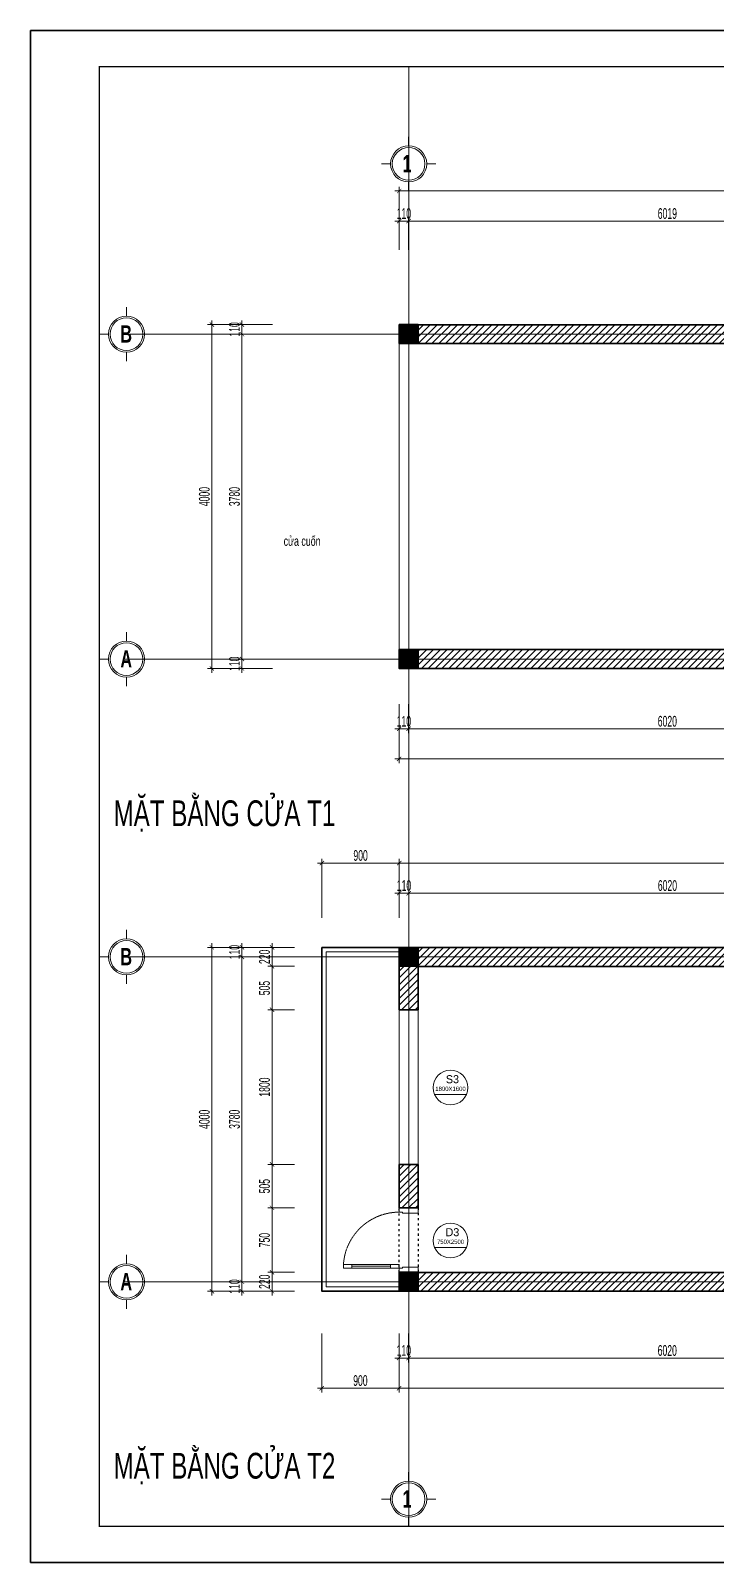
# Model space of a CAD drawing. Header units: millimetres. Extents: x 1336014 to 2939047, y -333549 to -60566.
# Drawn here: x 1371109 to 1379087, y -229935 to -212116 of the extents above; entities that cross this region are included whole.
import ezdxf
from ezdxf.enums import TextEntityAlignment as Align

# ---------------------------------------------------------------- set-up
doc = ezdxf.new("R2010")
doc.units = ezdxf.units.MM
doc.header["$MEASUREMENT"] = 0
for name, pattern in [('ACAD_ISO03W100', [30, 12, -18]), ('CENTER2', [1.125, 0.75, -0.125, 0.125, -0.125]), ('HIDDEN', [0.375, 0.25, -0.125])]:
    doc.linetypes.add(name, pattern=pattern)
for name, color, linetype, lineweight in [('01.Cut', 255, 'Continuous', 35), ('02.Thay', 145, 'Continuous', 15), ('05.Text', 253, 'Continuous', 18), ('06.betong', 2, 'Continuous', 35), ('08.Dim', 156, 'Continuous', 15), ('09.Hatch', 250, 'Continuous', 5), ('10.truc', 250, 'CENTER2', 20), ('11.Khung bo', 32, 'Continuous', 50), ('12.Khung', 36, 'Continuous', 25), ('14. Net cua', 34, 'Continuous', 20), ('CCA - DOOR', 154, 'Continuous', 20), ('CUA', 76, 'Continuous', 20)]:
    doc.layers.add(name, color=color, linetype=linetype, lineweight=lineweight)
doc.layers.add('Tpl_Bound', color=1, linetype='Continuous', plot=False)
doc.layers.add('truc1', color=250, linetype='ACAD_ISO03W100')
doc.styles.add('AVANTHB', font='')
doc.styles.add('TT5_Ghi chu 1', font='', dxfattribs={"width": 0.7, "height": 240})
doc.styles.add('TT5_Text Dim', font='hoatbif.shx', dxfattribs={"width": 0.6})
doc.styles.add('VnAvantH', font='')
doc.styles.get('AVANTHB').set_extended_font_data('.VnAvantH', bold=True)
doc.styles.get('TT5_Ghi chu 1').set_extended_font_data('.VnBlackH')
doc.styles.get('VnAvantH').set_extended_font_data('.VnAvantH')
doc.dimstyles.new('TT5_Dim 1-50', dxfattribs={"dimscale": 50, "dimtxt": 2.5, "dimasz": 1, "dimexe": 1, "dimexo": 0.5, "dimgap": 0.5, "dimtad": 1, "dimdec": 0, "dimzin": 0, "dimdsep": 46, "dimtxsty": 'TT5_Text Dim', "dimblk": 'ARCHTICK', "dimcen": 0, "dimdle": 1, "dimclrd": 256, "dimclre": 256, "dimclrt": 1, "dimadec": 0, "dimazin": 0, "dimtfac": 0.015, "dimtdec": 0, "dimtix": 1, "dimtmove": 2, "dimatfit": 3, "dimldrblk": 'DOT', "dimfxl": 1, "dimtolj": 1, "dimtzin": 0, "dimlwd": -1, "dimlwe": -1, "dimarcsym": 1})
pattern_1 = [(45, (835989.484, -202277.364), (-39.7747564, 39.7747564), [])]

# ---------------------------------------------------------------- blocks, each defined once
blk = doc.blocks.new('100')
at = {"layer": '11.Khung bo', "const_width": 26.7}
blk.add_lwpolyline([(1860913, -945240), (1860913, -916940), (1896063, -916940), (1896063, -945240)], close=True, dxfattribs=at)
blk.add_lwpolyline([(1860913, -945240), (1860913, -916940), (1896063, -916940), (1896063, -945240)], close=True, dxfattribs=at)
blk.add_lwpolyline([(1860913, -945240), (1860913, -916940), (1896063, -916940), (1896063, -945240)], close=True, dxfattribs=at)
at = {"layer": '12.Khung'}
blk.add_lwpolyline([(1901579, -945940), (1901579, -916240), (1859580, -916240), (1859580, -945940)], close=True, dxfattribs=at)
blk.add_lwpolyline([(1901579, -945940), (1901579, -916240), (1859580, -916240), (1859580, -945940)], close=True, dxfattribs=at)
blk.add_lwpolyline([(1901579, -945940), (1901579, -916240), (1859580, -916240), (1859580, -945940)], close=True, dxfattribs=at)
blk = doc.blocks.new('DFGFH')
h = blk.add_hatch(color=256)
h.dxf.hatch_style = 1
h.paths.add_polyline_path([(15438, 12137), (15658, 12137), (15658, 12357), (15438, 12357)])
blk.add_lwpolyline([(15438, 12137), (15658, 12137), (15658, 12357), (15438, 12357)], close=True)
blk = doc.blocks.new('DANHTRUC')
for p, q in [((980383, -947347), (980383, -947137)), ((979963, -947767), (979753, -947767)), ((980803, -947767), (981013, -947767)), ((980383, -948187), (980383, -948397))]:
    blk.add_line(p, q)
for radius in [420, 380]:
    blk.add_circle((980383, -947767), radius)
blk = doc.blocks.new('_ARCHTICK')
at = {"const_width": 0.15}
blk.add_lwpolyline([(-0.5, -0.5), (0.5, 0.5)], dxfattribs=at)
blk = doc.blocks.new('*D1755')
at = {"layer": '08.Dim', "transparency": 16777216}
for p, q in [((1375457, -214331), (1381576, -214331)), ((1375507, -214667), (1375507, -214281)), ((1381526, -214667), (1381526, -214281))]:
    blk.add_line(p, q, dxfattribs=at)
at = {"layer": 'Defpoints', "color": 0, "transparency": 16777216}
for p in [(1381526, -214331), (1375507, -214692), (1381526, -214692)]:
    blk.add_point(p, dxfattribs=at)
at = {"layer": '08.Dim', "transparency": 16777216, "xscale": 50, "yscale": 50, "zscale": 50, "rotation": 180}
blk.add_blockref('_ARCHTICK', (1375507, -214331), dxfattribs=at)
at = {"layer": '08.Dim', "transparency": 16777216, "xscale": 50, "yscale": 50, "zscale": 50}
blk.add_blockref('_ARCHTICK', (1381526, -214331), dxfattribs=at)
at = {"layer": '08.Dim', "color": 1, "transparency": 16777216, "insert": (1378517, -214244), "char_height": 125, "attachment_point": 5, "style": 'TT5_Text Dim'}
blk.add_mtext('\\A1;6019', dxfattribs=at)
blk = doc.blocks.new('_DOT')
blk.add_line((-0.5, 0), (-1, 0))
at = {"const_width": 0.5}
blk.add_lwpolyline([(-0.25, 0, 1), (0.25, 0, 1)], format="xyb", close=True, dxfattribs=at)
blk = doc.blocks.new('*D1759')
at = {"layer": '08.Dim', "transparency": 16777216}
for p, q in [((1375347, -213981), (1390447, -213981)), ((1375397, -214667), (1375397, -213931)), ((1390397, -214667), (1390397, -213931))]:
    blk.add_line(p, q, dxfattribs=at)
at = {"layer": 'Defpoints', "color": 0, "transparency": 16777216}
for p in [(1390397, -213981), (1375397, -214692), (1390397, -214692)]:
    blk.add_point(p, dxfattribs=at)
at = {"layer": '08.Dim', "transparency": 16777216, "xscale": 50, "yscale": 50, "zscale": 50, "rotation": 180}
blk.add_blockref('_ARCHTICK', (1375397, -213981), dxfattribs=at)
at = {"layer": '08.Dim', "transparency": 16777216, "xscale": 50, "yscale": 50, "zscale": 50}
blk.add_blockref('_ARCHTICK', (1390397, -213981), dxfattribs=at)
at = {"layer": '08.Dim', "color": 1, "transparency": 16777216, "insert": (1383397, -213894), "char_height": 125, "attachment_point": 5, "style": 'TT5_Text Dim'}
blk.add_mtext('\\A1;15000', dxfattribs=at)
blk = doc.blocks.new('*D1764')
at = {"layer": '08.Dim', "transparency": 16777216}
for p, q in [((1375506, -227271), (1375506, -227609)), ((1381526, -227271), (1381526, -227609)), ((1375456, -227559), (1381576, -227559))]:
    blk.add_line(p, q, dxfattribs=at)
at = {"layer": 'Defpoints', "color": 0, "transparency": 16777216}
for p in [(1375506, -227246), (1381526, -227246), (1381526, -227559)]:
    blk.add_point(p, dxfattribs=at)
at = {"layer": '08.Dim', "transparency": 16777216, "xscale": 50, "yscale": 50, "zscale": 50, "rotation": 180}
blk.add_blockref('_ARCHTICK', (1375506, -227559), dxfattribs=at)
at = {"layer": '08.Dim', "transparency": 16777216, "xscale": 50, "yscale": 50, "zscale": 50}
blk.add_blockref('_ARCHTICK', (1381526, -227559), dxfattribs=at)
at = {"layer": '08.Dim', "color": 1, "transparency": 16777216, "insert": (1378516, -227471), "char_height": 125, "attachment_point": 5, "style": 'TT5_Text Dim'}
blk.add_mtext('\\A1;6020', dxfattribs=at)
blk = doc.blocks.new('*D1768')
at = {"layer": '08.Dim', "transparency": 16777216}
for p, q in [((1375396, -227271), (1375396, -227959)), ((1390396, -227271), (1390396, -227959)), ((1375346, -227909), (1390446, -227909))]:
    blk.add_line(p, q, dxfattribs=at)
at = {"layer": 'Defpoints', "color": 0, "transparency": 16777216}
for p in [(1375396, -227246), (1390396, -227246), (1390396, -227909)]:
    blk.add_point(p, dxfattribs=at)
at = {"layer": '08.Dim', "transparency": 16777216, "xscale": 50, "yscale": 50, "zscale": 50, "rotation": 180}
blk.add_blockref('_ARCHTICK', (1375396, -227909), dxfattribs=at)
at = {"layer": '08.Dim', "transparency": 16777216, "xscale": 50, "yscale": 50, "zscale": 50}
blk.add_blockref('_ARCHTICK', (1390396, -227909), dxfattribs=at)
at = {"layer": '08.Dim', "color": 1, "transparency": 16777216, "insert": (1383396, -227821), "char_height": 125, "attachment_point": 5, "style": 'TT5_Text Dim'}
blk.add_mtext('\\A1;15000', dxfattribs=at)
blk = doc.blocks.new('*D1769')
at = {"layer": '08.Dim', "transparency": 16777216}
for p, q in [((1373922, -215536), (1373518, -215536)), ((1373568, -215536), (1373568, -215486)), ((1373568, -215536), (1373568, -215646)), ((1373922, -215646), (1373518, -215646)), ((1373568, -215646), (1373568, -215696))]:
    blk.add_line(p, q, dxfattribs=at)
at = {"layer": 'Defpoints', "color": 0, "transparency": 16777216}
for p in [(1373947, -215536), (1373568, -215646), (1373947, -215646)]:
    blk.add_point(p, dxfattribs=at)
at = {"layer": '08.Dim', "transparency": 16777216, "xscale": 50, "yscale": 50, "zscale": 50}
for p, rotation in [((1373568, -215536), 270), ((1373568, -215646), 90)]:
    blk.add_blockref('_ARCHTICK', p, dxfattribs=dict(at, rotation=rotation))
at = {"layer": '08.Dim', "color": 1, "transparency": 16777216, "insert": (1373481, -215591), "char_height": 125, "attachment_point": 5, "rotation": 90, "style": 'TT5_Text Dim'}
blk.add_mtext('\\A1;110', dxfattribs=at)
blk = doc.blocks.new('*D1770')
at = {"layer": '08.Dim', "transparency": 16777216}
for p, q in [((1373568, -215596), (1373568, -219476)), ((1373922, -215646), (1373518, -215646)), ((1373922, -219426), (1373518, -219426))]:
    blk.add_line(p, q, dxfattribs=at)
at = {"layer": 'Defpoints', "color": 0, "transparency": 16777216}
for p in [(1373947, -215646), (1373568, -219426), (1373947, -219426)]:
    blk.add_point(p, dxfattribs=at)
at = {"layer": '08.Dim', "transparency": 16777216, "xscale": 50, "yscale": 50, "zscale": 50}
for p, rotation in [((1373568, -215646), 90), ((1373568, -219426), 270)]:
    blk.add_blockref('_ARCHTICK', p, dxfattribs=dict(at, rotation=rotation))
at = {"layer": '08.Dim', "color": 1, "transparency": 16777216, "insert": (1373481, -217536), "char_height": 125, "attachment_point": 5, "rotation": 90, "style": 'TT5_Text Dim'}
blk.add_mtext('\\A1;3780', dxfattribs=at)
blk = doc.blocks.new('*D1771')
at = {"layer": '08.Dim', "transparency": 16777216}
for p, q in [((1373922, -219426), (1373518, -219426)), ((1373922, -219536), (1373518, -219536)), ((1373568, -219426), (1373568, -219376)), ((1373568, -219426), (1373568, -219536)), ((1373568, -219536), (1373568, -219586))]:
    blk.add_line(p, q, dxfattribs=at)
at = {"layer": 'Defpoints', "color": 0, "transparency": 16777216}
for p in [(1373568, -219536), (1373947, -219426), (1373947, -219536)]:
    blk.add_point(p, dxfattribs=at)
at = {"layer": '08.Dim', "transparency": 16777216, "xscale": 50, "yscale": 50, "zscale": 50}
for p, rotation in [((1373568, -219426), 270), ((1373568, -219536), 90)]:
    blk.add_blockref('_ARCHTICK', p, dxfattribs=dict(at, rotation=rotation))
at = {"layer": '08.Dim', "color": 1, "transparency": 16777216, "insert": (1373481, -219481), "char_height": 125, "attachment_point": 5, "rotation": 90, "style": 'TT5_Text Dim'}
blk.add_mtext('\\A1;110', dxfattribs=at)
blk = doc.blocks.new('*D1772')
at = {"layer": '08.Dim', "transparency": 16777216}
for p, q in [((1373922, -215536), (1373168, -215536)), ((1373218, -215486), (1373218, -219586)), ((1373922, -219536), (1373168, -219536))]:
    blk.add_line(p, q, dxfattribs=at)
at = {"layer": 'Defpoints', "color": 0, "transparency": 16777216}
for p in [(1373947, -215536), (1373218, -219536), (1373947, -219536)]:
    blk.add_point(p, dxfattribs=at)
at = {"layer": '08.Dim', "transparency": 16777216, "xscale": 50, "yscale": 50, "zscale": 50}
for p, rotation in [((1373218, -215536), 90), ((1373218, -219536), 270)]:
    blk.add_blockref('_ARCHTICK', p, dxfattribs=dict(at, rotation=rotation))
at = {"layer": '08.Dim', "color": 1, "transparency": 16777216, "insert": (1373131, -217536), "char_height": 125, "attachment_point": 5, "rotation": 90, "style": 'TT5_Text Dim'}
blk.add_mtext('\\A1;4000', dxfattribs=at)
blk = doc.blocks.new('*D1773')
at = {"layer": '08.Dim', "transparency": 16777216}
for p, q in [((1373568, -222781), (1373568, -222731)), ((1374180, -222781), (1373518, -222781)), ((1374180, -222891), (1373518, -222891)), ((1373568, -222781), (1373568, -222891)), ((1373568, -222891), (1373568, -222941))]:
    blk.add_line(p, q, dxfattribs=at)
at = {"layer": 'Defpoints', "color": 0, "transparency": 16777216}
for p in [(1373568, -222891), (1374205, -222781), (1374205, -222891)]:
    blk.add_point(p, dxfattribs=at)
at = {"layer": '08.Dim', "transparency": 16777216, "xscale": 50, "yscale": 50, "zscale": 50}
for p, rotation in [((1373568, -222781), 270), ((1373568, -222891), 90)]:
    blk.add_blockref('_ARCHTICK', p, dxfattribs=dict(at, rotation=rotation))
at = {"layer": '08.Dim', "color": 1, "transparency": 16777216, "insert": (1373481, -222836), "char_height": 125, "attachment_point": 5, "rotation": 90, "style": 'TT5_Text Dim'}
blk.add_mtext('\\A1;110', dxfattribs=at)
blk = doc.blocks.new('*D1774')
at = {"layer": '08.Dim', "transparency": 16777216}
for p, q in [((1374180, -222891), (1373518, -222891)), ((1373568, -222841), (1373568, -226721)), ((1374180, -226671), (1373518, -226671))]:
    blk.add_line(p, q, dxfattribs=at)
at = {"layer": 'Defpoints', "color": 0, "transparency": 16777216}
for p in [(1374205, -222891), (1373568, -226671), (1374205, -226671)]:
    blk.add_point(p, dxfattribs=at)
at = {"layer": '08.Dim', "transparency": 16777216, "xscale": 50, "yscale": 50, "zscale": 50}
for p, rotation in [((1373568, -222891), 90), ((1373568, -226671), 270)]:
    blk.add_blockref('_ARCHTICK', p, dxfattribs=dict(at, rotation=rotation))
at = {"layer": '08.Dim', "color": 1, "transparency": 16777216, "insert": (1373481, -224781), "char_height": 125, "attachment_point": 5, "rotation": 90, "style": 'TT5_Text Dim'}
blk.add_mtext('\\A1;3780', dxfattribs=at)
blk = doc.blocks.new('*D1851')
at = {"layer": '08.Dim', "transparency": 16777216}
for p, q in [((1373568, -226671), (1373568, -226621)), ((1374180, -226671), (1373518, -226671)), ((1374180, -226781), (1373518, -226781)), ((1373568, -226671), (1373568, -226781)), ((1373568, -226781), (1373568, -226831))]:
    blk.add_line(p, q, dxfattribs=at)
at = {"layer": 'Defpoints', "color": 0, "transparency": 16777216}
for p in [(1373568, -226781), (1374205, -226671), (1374205, -226781)]:
    blk.add_point(p, dxfattribs=at)
at = {"layer": '08.Dim', "transparency": 16777216, "xscale": 50, "yscale": 50, "zscale": 50}
for p, rotation in [((1373568, -226671), 270), ((1373568, -226781), 90)]:
    blk.add_blockref('_ARCHTICK', p, dxfattribs=dict(at, rotation=rotation))
at = {"layer": '08.Dim', "color": 1, "transparency": 16777216, "insert": (1373481, -226726), "char_height": 125, "attachment_point": 5, "rotation": 90, "style": 'TT5_Text Dim'}
blk.add_mtext('\\A1;110', dxfattribs=at)
blk = doc.blocks.new('*D1852')
at = {"layer": '08.Dim', "transparency": 16777216}
for p, q in [((1373218, -222731), (1373218, -226831)), ((1374180, -222781), (1373168, -222781)), ((1374180, -226781), (1373168, -226781))]:
    blk.add_line(p, q, dxfattribs=at)
at = {"layer": 'Defpoints', "color": 0, "transparency": 16777216}
for p in [(1374205, -222781), (1373218, -226781), (1374205, -226781)]:
    blk.add_point(p, dxfattribs=at)
at = {"layer": '08.Dim', "transparency": 16777216, "xscale": 50, "yscale": 50, "zscale": 50}
for p, rotation in [((1373218, -222781), 90), ((1373218, -226781), 270)]:
    blk.add_blockref('_ARCHTICK', p, dxfattribs=dict(at, rotation=rotation))
at = {"layer": '08.Dim', "color": 1, "transparency": 16777216, "insert": (1373131, -224781), "char_height": 125, "attachment_point": 5, "rotation": 90, "style": 'TT5_Text Dim'}
blk.add_mtext('\\A1;4000', dxfattribs=at)
blk = doc.blocks.new('*D1857')
at = {"layer": '08.Dim', "transparency": 16777216}
for p, q in [((1375397, -214331), (1375347, -214331)), ((1375397, -214667), (1375397, -214281)), ((1375397, -214331), (1375507, -214331)), ((1375507, -214667), (1375507, -214281)), ((1375507, -214331), (1375557, -214331))]:
    blk.add_line(p, q, dxfattribs=at)
at = {"layer": 'Defpoints', "color": 0, "transparency": 16777216}
for p in [(1375507, -214331), (1375397, -214692), (1375507, -214692)]:
    blk.add_point(p, dxfattribs=at)
at = {"layer": '08.Dim', "transparency": 16777216, "xscale": 50, "yscale": 50, "zscale": 50}
blk.add_blockref('_ARCHTICK', (1375397, -214331), dxfattribs=at)
at = {"layer": '08.Dim', "transparency": 16777216, "xscale": 50, "yscale": 50, "zscale": 50, "rotation": 180}
blk.add_blockref('_ARCHTICK', (1375507, -214331), dxfattribs=at)
at = {"layer": '08.Dim', "color": 1, "transparency": 16777216, "insert": (1375452, -214244), "char_height": 125, "attachment_point": 5, "style": 'TT5_Text Dim'}
blk.add_mtext('\\A1;110', dxfattribs=at)
blk = doc.blocks.new('*D1858')
at = {"layer": '08.Dim', "transparency": 16777216}
for p, q in [((1375507, -219951), (1375507, -220288)), ((1381527, -219951), (1381527, -220288)), ((1375457, -220238), (1381577, -220238))]:
    blk.add_line(p, q, dxfattribs=at)
at = {"layer": 'Defpoints', "color": 0, "transparency": 16777216}
for p in [(1375507, -219926), (1381527, -219926), (1381527, -220238)]:
    blk.add_point(p, dxfattribs=at)
at = {"layer": '08.Dim', "transparency": 16777216, "xscale": 50, "yscale": 50, "zscale": 50, "rotation": 180}
blk.add_blockref('_ARCHTICK', (1375507, -220238), dxfattribs=at)
at = {"layer": '08.Dim', "transparency": 16777216, "xscale": 50, "yscale": 50, "zscale": 50}
blk.add_blockref('_ARCHTICK', (1381527, -220238), dxfattribs=at)
at = {"layer": '08.Dim', "color": 1, "transparency": 16777216, "insert": (1378517, -220151), "char_height": 125, "attachment_point": 5, "style": 'TT5_Text Dim'}
blk.add_mtext('\\A1;6020', dxfattribs=at)
blk = doc.blocks.new('*D1861')
at = {"layer": '08.Dim', "transparency": 16777216}
for p, q in [((1375397, -219951), (1375397, -220288)), ((1375507, -219951), (1375507, -220288)), ((1375397, -220238), (1375347, -220238)), ((1375397, -220238), (1375507, -220238)), ((1375507, -220238), (1375557, -220238))]:
    blk.add_line(p, q, dxfattribs=at)
at = {"layer": 'Defpoints', "color": 0, "transparency": 16777216}
for p in [(1375397, -219926), (1375507, -219926), (1375507, -220238)]:
    blk.add_point(p, dxfattribs=at)
at = {"layer": '08.Dim', "transparency": 16777216, "xscale": 50, "yscale": 50, "zscale": 50}
blk.add_blockref('_ARCHTICK', (1375397, -220238), dxfattribs=at)
at = {"layer": '08.Dim', "transparency": 16777216, "xscale": 50, "yscale": 50, "zscale": 50, "rotation": 180}
blk.add_blockref('_ARCHTICK', (1375507, -220238), dxfattribs=at)
at = {"layer": '08.Dim', "color": 1, "transparency": 16777216, "insert": (1375452, -220151), "char_height": 125, "attachment_point": 5, "style": 'TT5_Text Dim'}
blk.add_mtext('\\A1;110', dxfattribs=at)
blk = doc.blocks.new('*D1863')
at = {"layer": '08.Dim', "transparency": 16777216}
for p, q in [((1375397, -219951), (1375397, -220638)), ((1390397, -219951), (1390397, -220638)), ((1375347, -220588), (1390447, -220588))]:
    blk.add_line(p, q, dxfattribs=at)
at = {"layer": 'Defpoints', "color": 0, "transparency": 16777216}
for p in [(1375397, -219926), (1390397, -219926), (1390397, -220588)]:
    blk.add_point(p, dxfattribs=at)
at = {"layer": '08.Dim', "transparency": 16777216, "xscale": 50, "yscale": 50, "zscale": 50, "rotation": 180}
blk.add_blockref('_ARCHTICK', (1375397, -220588), dxfattribs=at)
at = {"layer": '08.Dim', "transparency": 16777216, "xscale": 50, "yscale": 50, "zscale": 50}
blk.add_blockref('_ARCHTICK', (1390397, -220588), dxfattribs=at)
at = {"layer": '08.Dim', "color": 1, "transparency": 16777216, "insert": (1383597, -220501), "char_height": 125, "attachment_point": 5, "style": 'TT5_Text Dim'}
blk.add_mtext('\\A1;15000', dxfattribs=at)
blk = doc.blocks.new('*D1864')
at = {"layer": '08.Dim', "transparency": 16777216}
for p, q in [((1375458, -222150), (1381578, -222150)), ((1375508, -222437), (1375508, -222100)), ((1381528, -222437), (1381528, -222100))]:
    blk.add_line(p, q, dxfattribs=at)
at = {"layer": 'Defpoints', "color": 0, "transparency": 16777216}
for p in [(1381528, -222150), (1375508, -222462), (1381528, -222462)]:
    blk.add_point(p, dxfattribs=at)
at = {"layer": '08.Dim', "transparency": 16777216, "xscale": 50, "yscale": 50, "zscale": 50, "rotation": 180}
blk.add_blockref('_ARCHTICK', (1375508, -222150), dxfattribs=at)
at = {"layer": '08.Dim', "transparency": 16777216, "xscale": 50, "yscale": 50, "zscale": 50}
blk.add_blockref('_ARCHTICK', (1381528, -222150), dxfattribs=at)
at = {"layer": '08.Dim', "color": 1, "transparency": 16777216, "insert": (1378518, -222062), "char_height": 125, "attachment_point": 5, "style": 'TT5_Text Dim'}
blk.add_mtext('\\A1;6020', dxfattribs=at)
blk = doc.blocks.new('*D1867')
at = {"layer": '08.Dim', "transparency": 16777216}
for p, q in [((1375398, -222150), (1375348, -222150)), ((1375398, -222437), (1375398, -222100)), ((1375398, -222150), (1375508, -222150)), ((1375508, -222437), (1375508, -222100)), ((1375508, -222150), (1375558, -222150))]:
    blk.add_line(p, q, dxfattribs=at)
at = {"layer": 'Defpoints', "color": 0, "transparency": 16777216}
for p in [(1375508, -222150), (1375398, -222462), (1375508, -222462)]:
    blk.add_point(p, dxfattribs=at)
at = {"layer": '08.Dim', "transparency": 16777216, "xscale": 50, "yscale": 50, "zscale": 50}
blk.add_blockref('_ARCHTICK', (1375398, -222150), dxfattribs=at)
at = {"layer": '08.Dim', "transparency": 16777216, "xscale": 50, "yscale": 50, "zscale": 50, "rotation": 180}
blk.add_blockref('_ARCHTICK', (1375508, -222150), dxfattribs=at)
at = {"layer": '08.Dim', "color": 1, "transparency": 16777216, "insert": (1375453, -222062), "char_height": 125, "attachment_point": 5, "style": 'TT5_Text Dim'}
blk.add_mtext('\\A1;110', dxfattribs=at)
blk = doc.blocks.new('*D1869')
at = {"layer": '08.Dim', "transparency": 16777216}
for p, q in [((1375348, -221800), (1390448, -221800)), ((1375398, -222437), (1375398, -221750)), ((1390398, -222437), (1390398, -221750))]:
    blk.add_line(p, q, dxfattribs=at)
at = {"layer": 'Defpoints', "color": 0, "transparency": 16777216}
for p in [(1390398, -221800), (1375398, -222462), (1390398, -222462)]:
    blk.add_point(p, dxfattribs=at)
at = {"layer": '08.Dim', "transparency": 16777216, "xscale": 50, "yscale": 50, "zscale": 50, "rotation": 180}
blk.add_blockref('_ARCHTICK', (1375398, -221800), dxfattribs=at)
at = {"layer": '08.Dim', "transparency": 16777216, "xscale": 50, "yscale": 50, "zscale": 50}
blk.add_blockref('_ARCHTICK', (1390398, -221800), dxfattribs=at)
at = {"layer": '08.Dim', "color": 1, "transparency": 16777216, "insert": (1383598, -221712), "char_height": 125, "attachment_point": 5, "style": 'TT5_Text Dim'}
blk.add_mtext('\\A1;15000', dxfattribs=at)
blk = doc.blocks.new('*U28')
blk.add_line((-70, 100), (-70, 550))
for points in [[(-50, 0), (-50, 650), (-90, 650), (-90, 0)], [(-50, 100), (-90, 100), (-90, 550), (-50, 550)]]:
    blk.add_lwpolyline(points, close=True)
at = {"lineweight": 13}
for points in [[(-750, -220), (-690, -220), (-690, -40), (-700, -40), (-700, 0), (-750, 0)], [(0, -220), (-60, -220), (-60, -40), (-50, -40), (-50, 0), (0, 0)]]:
    blk.add_lwpolyline(points, close=True, dxfattribs=at)
at = {"linetype": 'HIDDEN'}
blk.add_arc((-50, 0), 650, 90, 180, dxfattribs=at)
blk = doc.blocks.new('*D1842')
at = {"layer": '08.Dim', "transparency": 16777216}
for p, q in [((1374496, -227271), (1374496, -227959)), ((1375396, -227271), (1375396, -227959)), ((1374446, -227909), (1375446, -227909))]:
    blk.add_line(p, q, dxfattribs=at)
at = {"layer": 'Defpoints', "color": 0, "transparency": 16777216}
for p in [(1374496, -227246), (1375396, -227246), (1375396, -227909)]:
    blk.add_point(p, dxfattribs=at)
at = {"layer": '08.Dim', "transparency": 16777216, "xscale": 50, "yscale": 50, "zscale": 50, "rotation": 180}
blk.add_blockref('_ARCHTICK', (1374496, -227909), dxfattribs=at)
at = {"layer": '08.Dim', "transparency": 16777216, "xscale": 50, "yscale": 50, "zscale": 50}
blk.add_blockref('_ARCHTICK', (1375396, -227909), dxfattribs=at)
at = {"layer": '08.Dim', "color": 1, "transparency": 16777216, "insert": (1374946, -227821), "char_height": 125, "attachment_point": 5, "style": 'TT5_Text Dim'}
blk.add_mtext('\\A1;900', dxfattribs=at)
blk = doc.blocks.new('*D1843')
at = {"layer": '08.Dim', "transparency": 16777216}
for p, q in [((1375396, -227271), (1375396, -227608)), ((1375506, -227271), (1375506, -227608)), ((1375396, -227558), (1375346, -227558)), ((1375396, -227558), (1375506, -227558)), ((1375506, -227558), (1375556, -227558))]:
    blk.add_line(p, q, dxfattribs=at)
at = {"layer": 'Defpoints', "color": 0, "transparency": 16777216}
for p in [(1375396, -227246), (1375506, -227246), (1375506, -227558)]:
    blk.add_point(p, dxfattribs=at)
at = {"layer": '08.Dim', "transparency": 16777216, "xscale": 50, "yscale": 50, "zscale": 50}
blk.add_blockref('_ARCHTICK', (1375396, -227558), dxfattribs=at)
at = {"layer": '08.Dim', "transparency": 16777216, "xscale": 50, "yscale": 50, "zscale": 50, "rotation": 180}
blk.add_blockref('_ARCHTICK', (1375506, -227558), dxfattribs=at)
at = {"layer": '08.Dim', "color": 1, "transparency": 16777216, "insert": (1375451, -227470), "char_height": 125, "attachment_point": 5, "style": 'TT5_Text Dim'}
blk.add_mtext('\\A1;110', dxfattribs=at)
blk = doc.blocks.new('*D1844')
at = {"layer": '08.Dim', "transparency": 16777216}
for p, q in [((1375448, -221800), (1374448, -221800)), ((1374498, -222437), (1374498, -221750)), ((1375398, -222437), (1375398, -221750))]:
    blk.add_line(p, q, dxfattribs=at)
at = {"layer": 'Defpoints', "color": 0, "transparency": 16777216}
for p in [(1374498, -221800), (1374498, -222462), (1375398, -222462)]:
    blk.add_point(p, dxfattribs=at)
at = {"layer": '08.Dim', "transparency": 16777216, "xscale": 50, "yscale": 50, "zscale": 50, "rotation": 180}
blk.add_blockref('_ARCHTICK', (1374498, -221800), dxfattribs=at)
at = {"layer": '08.Dim', "transparency": 16777216, "xscale": 50, "yscale": 50, "zscale": 50}
blk.add_blockref('_ARCHTICK', (1375398, -221800), dxfattribs=at)
at = {"layer": '08.Dim', "color": 1, "transparency": 16777216, "insert": (1374948, -221712), "char_height": 125, "attachment_point": 5, "style": 'TT5_Text Dim'}
blk.add_mtext('\\A1;900', dxfattribs=at)
blk = doc.blocks.new('*D1787')
at = {"layer": '08.Dim', "transparency": 16777216}
for p, q in [((1373918, -222781), (1373918, -222731)), ((1374180, -222781), (1373868, -222781)), ((1373918, -222781), (1373918, -223001)), ((1374180, -223001), (1373868, -223001)), ((1373918, -223001), (1373918, -223051))]:
    blk.add_line(p, q, dxfattribs=at)
at = {"layer": 'Defpoints', "color": 0, "transparency": 16777216}
for p in [(1374205, -222781), (1373918, -223001), (1374205, -223001)]:
    blk.add_point(p, dxfattribs=at)
at = {"layer": '08.Dim', "transparency": 16777216, "xscale": 50, "yscale": 50, "zscale": 50}
for p, rotation in [((1373918, -222781), 270), ((1373918, -223001), 90)]:
    blk.add_blockref('_ARCHTICK', p, dxfattribs=dict(at, rotation=rotation))
at = {"layer": '08.Dim', "color": 1, "transparency": 16777216, "insert": (1373831, -222891), "char_height": 125, "attachment_point": 5, "rotation": 90, "style": 'TT5_Text Dim'}
blk.add_mtext('\\A1;220', dxfattribs=at)
blk = doc.blocks.new('*D1788')
at = {"layer": '08.Dim', "transparency": 16777216}
for p, q in [((1374180, -223001), (1373868, -223001)), ((1373918, -222951), (1373918, -223556)), ((1374180, -223506), (1373868, -223506))]:
    blk.add_line(p, q, dxfattribs=at)
at = {"layer": 'Defpoints', "color": 0, "transparency": 16777216}
for p in [(1374205, -223001), (1373918, -223506), (1374205, -223506)]:
    blk.add_point(p, dxfattribs=at)
at = {"layer": '08.Dim', "transparency": 16777216, "xscale": 50, "yscale": 50, "zscale": 50}
for p, rotation in [((1373918, -223001), 90), ((1373918, -223506), 270)]:
    blk.add_blockref('_ARCHTICK', p, dxfattribs=dict(at, rotation=rotation))
at = {"layer": '08.Dim', "color": 1, "transparency": 16777216, "insert": (1373831, -223254), "char_height": 125, "attachment_point": 5, "rotation": 90, "style": 'TT5_Text Dim'}
blk.add_mtext('\\A1;505', dxfattribs=at)
blk = doc.blocks.new('*D1789')
at = {"layer": '08.Dim', "transparency": 16777216}
for p, q in [((1373918, -223456), (1373918, -225356)), ((1374180, -223506), (1373868, -223506)), ((1374180, -225306), (1373868, -225306))]:
    blk.add_line(p, q, dxfattribs=at)
at = {"layer": 'Defpoints', "color": 0, "transparency": 16777216}
for p in [(1374205, -223506), (1373918, -225306), (1374205, -225306)]:
    blk.add_point(p, dxfattribs=at)
at = {"layer": '08.Dim', "transparency": 16777216, "xscale": 50, "yscale": 50, "zscale": 50}
for p, rotation in [((1373918, -223506), 90), ((1373918, -225306), 270)]:
    blk.add_blockref('_ARCHTICK', p, dxfattribs=dict(at, rotation=rotation))
at = {"layer": '08.Dim', "color": 1, "transparency": 16777216, "insert": (1373831, -224406), "char_height": 125, "attachment_point": 5, "rotation": 90, "style": 'TT5_Text Dim'}
blk.add_mtext('\\A1;1800', dxfattribs=at)
blk = doc.blocks.new('*D1790')
at = {"layer": '08.Dim', "transparency": 16777216}
for p, q in [((1374180, -225306), (1373868, -225306)), ((1373918, -225256), (1373918, -225861)), ((1374180, -225811), (1373868, -225811))]:
    blk.add_line(p, q, dxfattribs=at)
at = {"layer": 'Defpoints', "color": 0, "transparency": 16777216}
for p in [(1374205, -225306), (1373918, -225811), (1374205, -225811)]:
    blk.add_point(p, dxfattribs=at)
at = {"layer": '08.Dim', "transparency": 16777216, "xscale": 50, "yscale": 50, "zscale": 50}
for p, rotation in [((1373918, -225306), 90), ((1373918, -225811), 270)]:
    blk.add_blockref('_ARCHTICK', p, dxfattribs=dict(at, rotation=rotation))
at = {"layer": '08.Dim', "color": 1, "transparency": 16777216, "insert": (1373831, -225559), "char_height": 125, "attachment_point": 5, "rotation": 90, "style": 'TT5_Text Dim'}
blk.add_mtext('\\A1;505', dxfattribs=at)
blk = doc.blocks.new('*D1791')
at = {"layer": '08.Dim', "transparency": 16777216}
for p, q in [((1373918, -225761), (1373918, -226611)), ((1374180, -225811), (1373868, -225811)), ((1374180, -226561), (1373868, -226561))]:
    blk.add_line(p, q, dxfattribs=at)
at = {"layer": 'Defpoints', "color": 0, "transparency": 16777216}
for p in [(1374205, -225811), (1373918, -226561), (1374205, -226561)]:
    blk.add_point(p, dxfattribs=at)
at = {"layer": '08.Dim', "transparency": 16777216, "xscale": 50, "yscale": 50, "zscale": 50}
for p, rotation in [((1373918, -225811), 90), ((1373918, -226561), 270)]:
    blk.add_blockref('_ARCHTICK', p, dxfattribs=dict(at, rotation=rotation))
at = {"layer": '08.Dim', "color": 1, "transparency": 16777216, "insert": (1373831, -226186), "char_height": 125, "attachment_point": 5, "rotation": 90, "style": 'TT5_Text Dim'}
blk.add_mtext('\\A1;750', dxfattribs=at)
blk = doc.blocks.new('*D1792')
at = {"layer": '08.Dim', "transparency": 16777216}
for p, q in [((1374180, -226561), (1373868, -226561)), ((1373918, -226561), (1373918, -226511)), ((1373918, -226561), (1373918, -226781)), ((1374180, -226781), (1373868, -226781)), ((1373918, -226781), (1373918, -226831))]:
    blk.add_line(p, q, dxfattribs=at)
at = {"layer": 'Defpoints', "color": 0, "transparency": 16777216}
for p in [(1374205, -226561), (1373918, -226781), (1374205, -226781)]:
    blk.add_point(p, dxfattribs=at)
at = {"layer": '08.Dim', "transparency": 16777216, "xscale": 50, "yscale": 50, "zscale": 50}
for p, rotation in [((1373918, -226561), 270), ((1373918, -226781), 90)]:
    blk.add_blockref('_ARCHTICK', p, dxfattribs=dict(at, rotation=rotation))
at = {"layer": '08.Dim', "color": 1, "transparency": 16777216, "insert": (1373831, -226671), "char_height": 125, "attachment_point": 5, "rotation": 90, "style": 'TT5_Text Dim'}
blk.add_mtext('\\A1;220', dxfattribs=at)
blk = doc.blocks.new('1111111111111')
at = {"layer": 'CUA'}
blk.add_line((-299, -126), (299, -126), dxfattribs=at)
blk.add_circle((0, 0), 324, dxfattribs=at)
at = {"layer": 'CUA', "style": 'VnAvantH'}
for tag, height, p in [('1260X1200', 80, (18, -63)), ('S1', 150, (2, 81)), ('+0.900', 80, (-10, -229))]:
    blk.add_attdef(tag, text='', height=height, dxfattribs=at).set_placement(p, align=Align.CENTER)

msp = doc.modelspace()

# ---------------------------------------------------------------- hatches: boundary and pattern name
at = {"layer": '09.Hatch', "ltscale": 50}
h = msp.add_hatch(dxfattribs=at)
h.set_pattern_fill('TUONGXAY', color=256, scale=450, style=0)
h.set_pattern_definition(pattern_1)
h.paths.add_polyline_path([(1390177.5, -215756.5), (1390177.5, -216416.5), (1390397.5, -216416.5), (1390397.5, -215536.5), (1375397.5, -215536.5), (1375397.5, -215756.5), (1375617.5, -215756.5), (1381526.5, -215756.5), (1381526.5, -216956.5), (1381636.5, -216956.5), (1384081.5, -216956.5), (1384081.5, -216846.5), (1381636.5, -216846.5), (1381636.5, -215646.5), (1384886.5, -215646.5), (1384886.5, -216846.5), (1384831.5, -216846.5), (1384831.5, -216956.5), (1384886.5, -216956.5), (1384996.5, -216956.5), (1384996.5, -215756.5)])
h = msp.add_hatch(dxfattribs=at)
h.set_pattern_fill('TUONGXAY', color=256, scale=450, style=0)
h.set_pattern_definition(pattern_1)
h.paths.add_polyline_path([(1390397.5, -219206.5), (1390177.5, -219206.5), (1390177.5, -219316.5), (1375617.5, -219316.5), (1375397.5, -219316.5), (1375397.5, -219536.5), (1390397.5, -219536.5)])
h = msp.add_hatch(dxfattribs=at)
h.set_pattern_fill('TUONGXAY', color=256, scale=450, style=0)
h.set_pattern_definition(pattern_1)
h.paths.add_polyline_path([(1375397.5, -222781.3), (1375397.5, -223001.3), (1375397.5, -223506.1), (1375617.5, -223506.1), (1375617.5, -223001.3), (1380136.5, -223001.3), (1380136.5, -225631.3), (1380776.5, -225631.3), (1380776.5, -225521.3), (1380246.5, -225521.3), (1380246.5, -223001.3), (1381526.5, -223001.3), (1381526.5, -225631.3), (1381636.5, -225631.3), (1381636.5, -223001.3), (1384996.5, -223001.3), (1384996.5, -223145.9), (1386141.5, -223145.9), (1386141.5, -223001.3), (1389142.5, -223001.3), (1389142.5, -223145.9), (1390177.5, -223145.9), (1390177.5, -223581.3), (1390397.5, -223581.3), (1390397.5, -222781.3)])
h.paths.add_polyline_path([(1385108.5, -223001.3), (1386086.5, -223001.3), (1386086.5, -223090.9), (1385108.5, -223090.9)], flags=16)
h.paths.add_polyline_path([(1389197.5, -223001.3), (1390177.5, -223001.3), (1390177.5, -223090.9), (1389197.5, -223090.9)], flags=16)
h = msp.add_hatch(dxfattribs=at)
h.set_pattern_fill('TUONGXAY', color=256, scale=450, style=0)
h.set_pattern_definition(pattern_1)
h.paths.add_polyline_path([(1375617.5, -225306.5), (1375397.5, -225306.5), (1375397.5, -225811.3), (1375617.5, -225811.3)])
h = msp.add_hatch(dxfattribs=at)
h.set_pattern_fill('TUONGXAY', color=256, scale=450, style=0)
h.set_pattern_definition(pattern_1)
h.paths.add_polyline_path([(1390397.5, -225981.3), (1390177.5, -225981.3), (1390177.5, -226561.3), (1375397.5, -226561.3), (1375397.5, -226781.3), (1390397.5, -226781.3)])

# ---------------------------------------------------------------- linework, layer by layer
at = {"layer": '01.Cut'}
for points in [[(1390397.5, -215536.5), (1375397.5, -215536.5), (1375397.5, -215756.5)], [(1375617.5, -215756.5), (1375397.5, -215756.5)], [(1381526.5, -215756.5), (1375617.5, -215756.5), (1375617.5, -215756.5)], [(1375397.5, -219316.5), (1375397.5, -219536.5), (1390397.5, -219536.5), (1390397.5, -219206.5)], [(1375617.5, -219316.5), (1375397.5, -219316.5)], [(1375617.5, -219316.5), (1375617.5, -219316.5), (1390177.5, -219316.5), (1390177.5, -219206.5)], [(1390397.5, -222781.3), (1375397.5, -222781.3), (1375397.5, -223001.3)], [(1375397.5, -223506.1), (1375397.5, -223001.3)], [(1380136.5, -223001.3), (1375617.5, -223001.3), (1375617.5, -223001.3)], [(1375617.5, -223001.3), (1375617.5, -223506.1)], [(1375617.5, -223506.1), (1375397.5, -223506.1)], [(1375397.5, -223506.1), (1375617.5, -223506.1)], [(1375397.5, -225811.3), (1375397.5, -225306.5)], [(1375617.5, -225306.5), (1375397.5, -225306.5)], [(1375617.5, -225306.5), (1375397.5, -225306.5)], [(1375397.5, -225306.5), (1375617.5, -225306.5)], [(1375617.5, -225306.5), (1375617.5, -225811.3)], [(1375397.5, -225811.3), (1375617.5, -225811.3)], [(1390397.5, -225981.3), (1390397.5, -226781.3), (1375397.5, -226781.3), (1375397.5, -226561.3), (1390177.5, -226561.3), (1390177.5, -225981.3)]]:
    msp.add_lwpolyline(points, dxfattribs=at)
msp.add_lwpolyline([(1374497.5, -222781.3), (1390397.5, -222781.3), (1390397.5, -226781.3), (1374497.5, -226781.3)], close=True, dxfattribs=at)
at = {"layer": '02.Thay'}
for points in [[(1375397.5, -215756.5), (1375507.5, -215756.5), (1375507.5, -219316.5), (1375397.5, -219316.5)], [(1375397.5, -223506.1), (1375617.5, -223506.1), (1375617.5, -225306.5), (1375397.5, -225306.5)]]:
    msp.add_lwpolyline(points, close=True, dxfattribs=at)
for points in [[(1375397.5, -222781.3), (1374497.5, -222781.3), (1374497.5, -226671.3), (1374497.5, -226781.3), (1375397.5, -226781.3)], [(1375397.5, -222831.3), (1374547.5, -222831.3), (1374547.5, -226671.3), (1374547.5, -226731.3), (1375397.5, -226731.3)]]:
    msp.add_lwpolyline(points, dxfattribs=at)
at = {"layer": '10.truc'}
for p, q in [((1375507.5, -212535.5), (1375507.5, -229515.3)), ((1372209.5, -215646.5), (1392999.3, -215646.5)), ((1372209.5, -219426.5), (1392999.3, -219426.5)), ((1372209.5, -222891.3), (1392999.3, -222891.3)), ((1372209.5, -226671.3), (1392999.3, -226671.3))]:
    msp.add_line(p, q, dxfattribs=at)
at = {"layer": 'Tpl_Bound', "color": 1}
msp.add_lwpolyline([(1371109.5, -229935.3), (1371109.5, -212115.5), (1396309.3, -212115.5), (1396309.3, -229935.3)], close=True, dxfattribs=at)
at = {"layer": 'truc1', "ltscale": 2}
msp.add_lwpolyline([(1375397.5, -225811.3), (1375617.5, -225811.3), (1375617.5, -226561.3), (1375397.5, -226561.3)], close=True, dxfattribs=at)

# ---------------------------------------------------------------- block references
at = {"layer": '05.Text'}
for name, p, xscale, yscale, zscale in [('100', (255361.7, 337628.6), 0.6, 0.6, 0.6), ('DANHTRUC', (885315.8, 260217.1), 0.5, 0.5, 0.5), ('DANHTRUC', (882032.8, 258236.8), 0.5, 0.5, 0.5), ('DANHTRUC', (882032.8, 254456.8), 0.5, 0.5, 0.5), ('DANHTRUC', (882032.8, 250992), 0.5, 0.5, 0.5), ('DANHTRUC', (882032.8, 247212), 0.5, 0.5, 0.5), ('DANHTRUC', (885315.8, 244682.9), 0.5, 0.5, 0.5)]:
    msp.add_blockref(name, p, dxfattribs=dict(at, xscale=xscale, yscale=yscale, zscale=zscale))
at = {"layer": '06.betong'}
for p in [(1359959.4, -227893.2), (1359959.4, -231673.2), (1359959.4, -235138.1), (1359959.4, -238918.1)]:
    msp.add_blockref('DFGFH', p, dxfattribs=at)
at = {"layer": '14. Net cua', "ltscale": 100, "xscale": -1, "rotation": 90}
msp.add_blockref('*U28', (1375397.5, -226561.3), dxfattribs=at)
at = {"layer": 'CCA - DOOR', "ltscale": 100}
ref = msp.add_blockref('1111111111111', (1375994, -224411.7), dxfattribs=dict(at, xscale=-0.6250000000000012, yscale=0.6250000000000012, zscale=0.6250000000000012, rotation=359.9999999999519))
ref.add_attrib('S1', 's3', dxfattribs={"layer": 'CUA', "height": 93.75, "rotation": 360, "style": 'VnAvantH'}).set_placement((1376016.6, -224361.3), align=Align.CENTER)
ref.add_attrib('1260X1200', '1800X1600', dxfattribs={"layer": 'CUA', "height": 50, "rotation": 360, "style": 'VnAvantH'}).set_placement((1375994.2, -224451), align=Align.CENTER)
ref = msp.add_blockref('1111111111111', (1375994, -226191.7), dxfattribs=dict(at, xscale=-0.6250000000000012, yscale=0.6250000000000012, zscale=0.6250000000000012, rotation=359.9999999999519))
ref.add_attrib('S1', 'D3', dxfattribs={"layer": 'CUA', "height": 93.75, "rotation": 360, "style": 'VnAvantH'}).set_placement((1376016.6, -226141.3), align=Align.CENTER)
ref.add_attrib('1260X1200', '750X2500', dxfattribs={"layer": 'CUA', "height": 50, "rotation": 360, "style": 'VnAvantH'}).set_placement((1375994.2, -226231), align=Align.CENTER)

# ---------------------------------------------------------------- texts
at = {"layer": '05.Text', "width": 0.7}
for s, height, style, p in [('1', 200, 'AVANTHB', (1375436.7, -213763.9)), ('B', 200, 'AVANTHB', (1372153.7, -215744.2)), ('cöa cuèn', 110, 'TT5_Text Dim', (1374053.1, -218108.9)), ('A', 200, 'AVANTHB', (1372153.7, -219524.2)), ('MÆT B»NG cöa t1', 300, 'TT5_Ghi chu 1', (1372074.5, -221370.2)), ('B', 200, 'AVANTHB', (1372153.7, -222989)), ('A', 200, 'AVANTHB', (1372153.7, -226769)), ('MÆT B»NG cöa t2', 300, 'TT5_Ghi chu 1', (1372074.5, -228961.1)), ('1', 200, 'AVANTHB', (1375436.7, -229298))]:
    msp.add_text(s, height=height, dxfattribs=dict(at, style=style)).set_placement(p)

# ---------------------------------------------------------------- dimensions: what is measured, and where the dimension line sits
at = {"layer": '08.Dim'}
for base, p1, p2, picture, middle in [((1390397.5, -213981.2), (1375397.5, -214691.8), (1390397.5, -214691.8), '*D1759', (1383397.5, -213893.7)), ((1390397.5, -220588.3), (1375397.5, -219925.7), (1390397.5, -219925.8), '*D1863', (1383597.5, -220500.8)), ((1390398.5, -221799.6), (1375398.5, -222462.1), (1390398.5, -222462.1), '*D1869', (1383598.5, -221712.1)), ((1390396.5, -227908.9), (1375396.5, -227246.4), (1390396.5, -227246.4), '*D1768', (1383396.5, -227821.4))]:
    dim = msp.add_linear_dim(base=base, p1=p1, p2=p2, dimstyle='TT5_Dim 1-50', dxfattribs=at)
    dim.commit()
    dim.dimension.update_dxf_attribs({"geometry": picture, "text_midpoint": middle, "dimtype": 160})
for base, p1, p2, picture, middle in [((1375507.5, -214331.2), (1375397.5, -214691.8), (1375507.5, -214691.8), '*D1857', (1375452.5, -214243.7)), ((1381526.5, -214331.2), (1375507.5, -214691.8), (1381526.5, -214691.8), '*D1755', (1378517, -214243.7)), ((1375507.5, -220238.3), (1375397.5, -219925.7), (1375507.5, -219925.7), '*D1861', (1375452.5, -220150.8)), ((1381527.5, -220238.3), (1375507.5, -219925.7), (1381527.5, -219925.7), '*D1858', (1378517.5, -220150.8)), ((1374498.5, -221799.6), (1375398.5, -222462.1), (1374498.5, -222462.1), '*D1844', (1374948.5, -221712.1)), ((1375508.5, -222149.6), (1375398.5, -222462.1), (1375508.5, -222462.1), '*D1867', (1375453.5, -222062.1)), ((1381528.5, -222149.6), (1375508.5, -222462.1), (1381528.5, -222462.1), '*D1864', (1378518.5, -222062.1)), ((1375396.5, -227908.9), (1374496.5, -227246.4), (1375396.5, -227246.4), '*D1842', (1374946.5, -227821.4)), ((1375506.5, -227557.9), (1375396.5, -227246.4), (1375506.5, -227246.4), '*D1843', (1375451.5, -227470.4)), ((1381526.5, -227558.9), (1375506.5, -227246.4), (1381526.5, -227246.4), '*D1764', (1378516.5, -227471.4))]:
    dim = msp.add_linear_dim(base=base, p1=p1, p2=p2, dimstyle='TT5_Dim 1-50', dxfattribs=at)
    dim.commit()
    dim.dimension.update_dxf_attribs({"geometry": picture, "text_midpoint": middle})
for base, p1, p2, picture, middle in [((1373218.1, -219536.5), (1373947.2, -215536.5), (1373947.2, -219536.5), '*D1772', (1373130.6, -217536.5)), ((1373568.1, -215646.5), (1373947.2, -215536.5), (1373947.2, -215646.5), '*D1769', (1373480.6, -215591.5)), ((1373568.1, -219426.5), (1373947.2, -215646.5), (1373947.2, -219426.5), '*D1770', (1373480.6, -217536.5)), ((1373568.1, -219536.5), (1373947.2, -219426.5), (1373947.2, -219536.5), '*D1771', (1373480.6, -219481.5)), ((1373218.1, -226781.3), (1374205.1, -222781.3), (1374205.1, -226781.3), '*D1852', (1373130.6, -224781.3)), ((1373568.1, -222891.3), (1374205.1, -222781.3), (1374205.1, -222891.3), '*D1773', (1373480.6, -222836.3)), ((1373918.1, -223001.3), (1374205.1, -222781.3), (1374205.1, -223001.3), '*D1787', (1373830.6, -222891.3)), ((1373568.1, -226671.3), (1374205.1, -222891.3), (1374205.1, -226671.3), '*D1774', (1373480.6, -224781.3)), ((1373918.1, -223506.1), (1374205.1, -223001.3), (1374205.1, -223506.1), '*D1788', (1373830.6, -223253.7)), ((1373918.1, -225306.5), (1374205.1, -223506.1), (1374205.1, -225306.5), '*D1789', (1373830.6, -224406.3)), ((1373918.1, -225811.3), (1374205.1, -225306.5), (1374205.1, -225811.3), '*D1790', (1373830.6, -225558.9)), ((1373918.1, -226561.3), (1374205.1, -225811.3), (1374205.1, -226561.3), '*D1791', (1373830.6, -226186.3)), ((1373568.1, -226781.3), (1374205.1, -226671.3), (1374205.1, -226781.3), '*D1851', (1373480.6, -226726.3)), ((1373918.1, -226781.3), (1374205.1, -226561.3), (1374205.1, -226781.3), '*D1792', (1373830.6, -226671.3))]:
    dim = msp.add_linear_dim(base=base, p1=p1, p2=p2, angle=90, dimstyle='TT5_Dim 1-50', dxfattribs=at)
    dim.commit()
    dim.dimension.update_dxf_attribs({"geometry": picture, "text_midpoint": middle})

doc.saveas('drawing.dxf')
